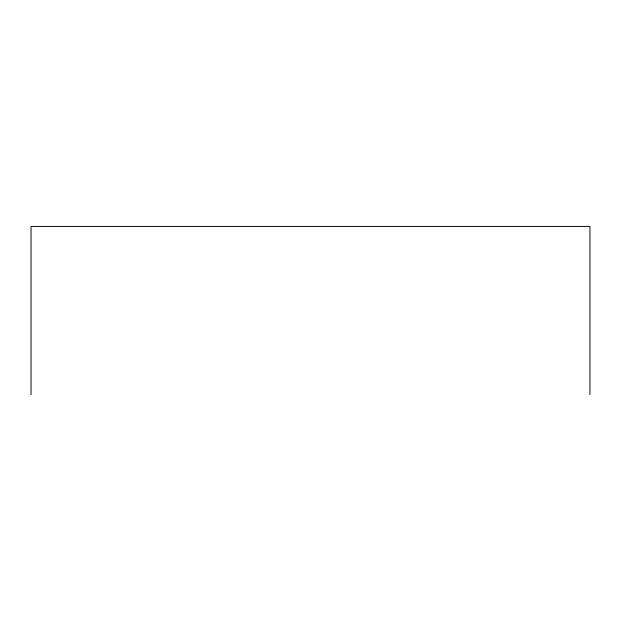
<?xml version="1.0" encoding="UTF-8"?>
<svg xmlns="http://www.w3.org/2000/svg" width="621" height="621" viewBox="0 0 621 621"><rect width="100%" height="100%" fill="white"/><g stroke="black" fill="none" stroke-linecap="round" stroke-linejoin="round"><path stroke-width="0.93" d="M589.95 394.568L589.95 226.432L31.05 226.432L31.05 394.568"/></g></svg>
